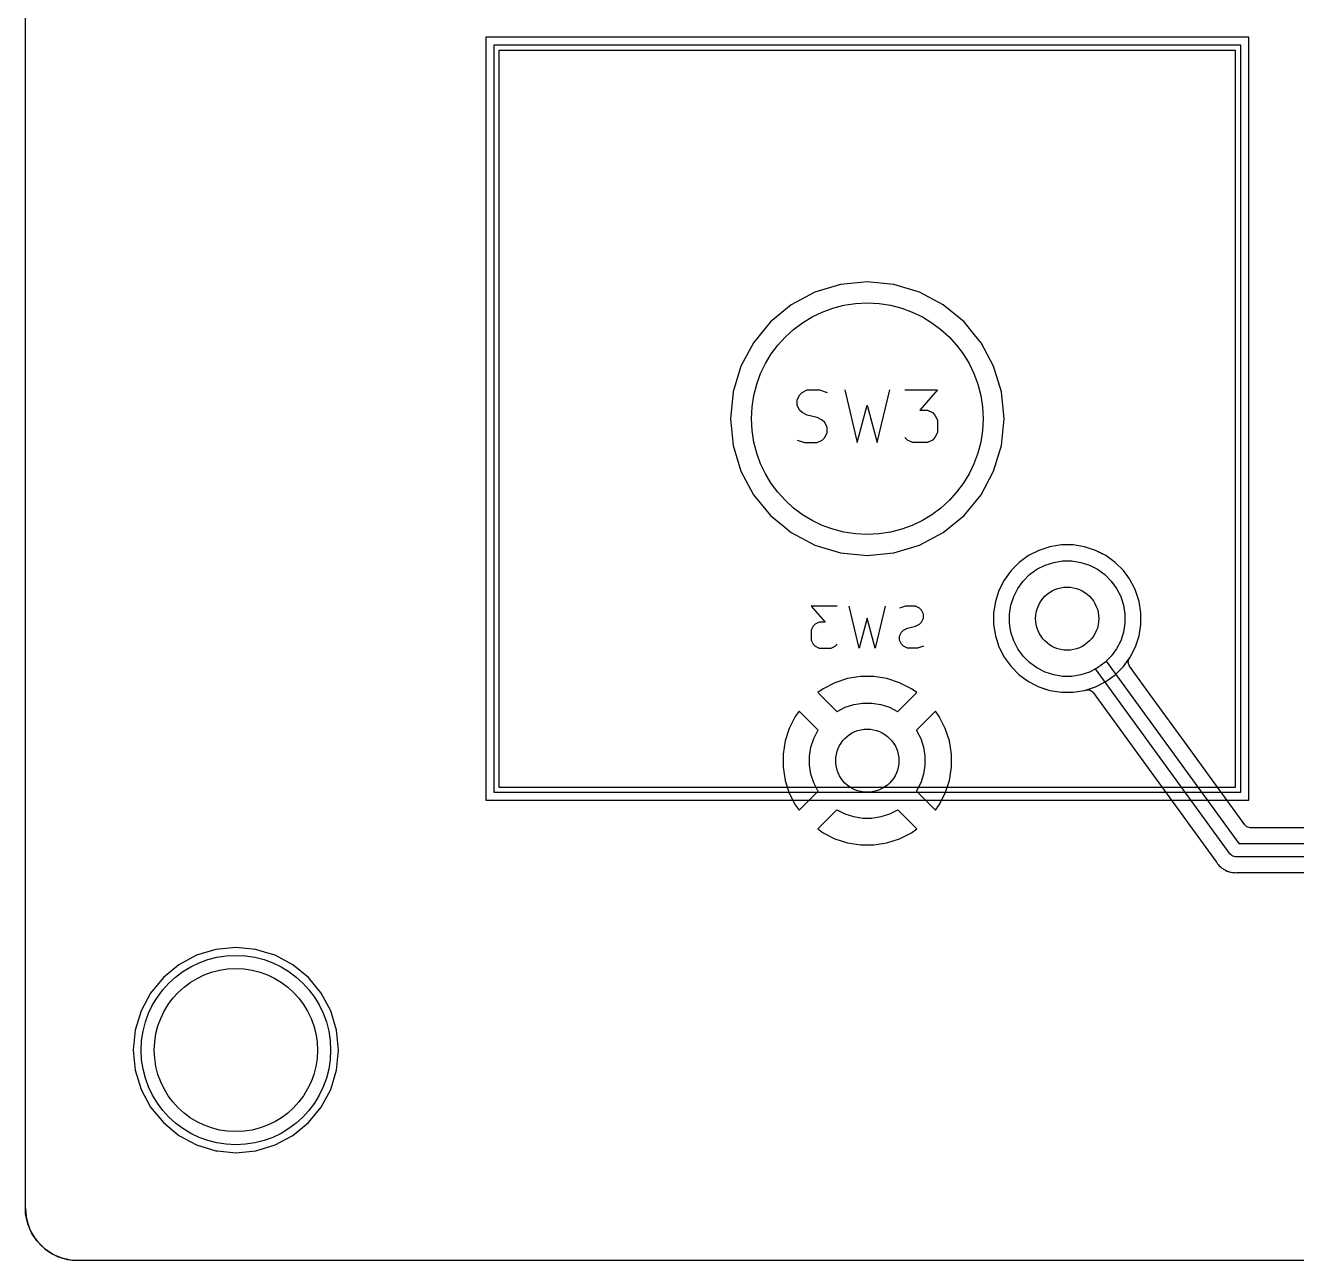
# Model space of a CAD drawing. Extents: x 0 to 96, y -64 to 1.6.
# Drawn here: x 0 to 24.16, y -64 to -40.53 of the extents above; entities that cross this region are included whole.
import ezdxf

# ---------------------------------------------------------------- set-up
doc = ezdxf.new("R2010")
doc.units = 0
for name, color, linetype in [('BLACK', 7, 'CONTINUOUS'), ('GRAY3', 9, 'CONTINUOUS'), ('LORANGE', 41, 'CONTINUOUS'), ('LYELLOW', 51, 'CONTINUOUS'), ('WHITE', 7, 'CONTINUOUS')]:
    doc.layers.add(name, color=color, linetype=linetype)

msp = doc.modelspace()

# ---------------------------------------------------------------- linework, layer by layer
at = {"layer": 'BLACK', "linetype": 'CONTINUOUS'}
for p, q in [((0, -48), (0, -22.374071)), ((0, -48), (0, -38.374071)), ((16, -45.4), (15.492766, -45.449957)), ((16, -45.4), (15.492766, -45.449957)), ((16.507233, -45.449957), (16, -45.4)), ((16.507233, -45.449957), (16, -45.4)), ((15.005018, -45.597914), (14.555522, -45.838175)), ((15.005018, -45.597914), (14.555522, -45.838175)), ((15.492766, -45.449957), (15.005018, -45.597914)), ((15.492766, -45.449957), (15.005018, -45.597914)), ((16.994981, -45.597914), (16.507233, -45.449957)), ((16.994981, -45.597914), (16.507233, -45.449957)), ((17.444477, -45.838175), (16.994981, -45.597914)), ((17.444477, -45.838175), (16.994981, -45.597914)), ((14.555515, -45.83818), (14.161521, -46.161521)), ((14.555515, -45.83818), (14.161521, -46.161521)), ((14.555522, -45.838175), (14.555515, -45.83818)), ((14.555522, -45.838175), (14.555515, -45.83818)), ((17.444484, -45.83818), (17.444477, -45.838175)), ((17.444484, -45.83818), (17.444477, -45.838175)), ((17.838478, -46.161521), (17.444484, -45.83818)), ((17.838478, -46.161521), (17.444484, -45.83818)), ((14.161521, -46.161521), (13.83818, -46.555515)), ((14.161521, -46.161521), (13.83818, -46.555515)), ((18.063487, -46.435697), (17.838478, -46.161521)), ((18.063487, -46.435697), (17.838478, -46.161521)), ((13.838175, -46.555522), (13.597914, -47.005018)), ((13.838175, -46.555522), (13.597914, -47.005018)), ((13.83818, -46.555515), (13.838175, -46.555522)), ((13.83818, -46.555515), (13.838175, -46.555522)), ((18.161821, -46.555517), (18.063487, -46.435697)), ((18.161821, -46.555517), (18.063487, -46.435697)), ((18.161822, -46.55552), (18.161821, -46.555517)), ((18.161822, -46.55552), (18.161821, -46.555517)), ((18.161824, -46.555522), (18.161822, -46.55552)), ((18.161824, -46.555522), (18.161822, -46.55552)), ((18.402085, -47.005018), (18.161824, -46.555522)), ((18.402085, -47.005018), (18.161824, -46.555522)), ((13.597914, -47.005018), (13.449957, -47.492766)), ((13.597914, -47.005018), (13.449957, -47.492766)), ((18.402085, -47.00502), (18.402085, -47.005018)), ((18.402085, -47.00502), (18.402085, -47.005018)), ((18.402087, -47.005023), (18.402085, -47.00502)), ((18.402087, -47.005023), (18.402085, -47.00502)), ((18.550042, -47.492765), (18.402087, -47.005023)), ((18.550042, -47.492765), (18.402087, -47.005023)), ((13.449957, -47.492766), (13.4, -48)), ((13.449957, -47.492766), (13.4, -48)), ((18.6, -48), (18.550042, -47.492765)), ((18.6, -48), (18.550042, -47.492765)), ((0, -51.689778), (0, -48)), ((0, -51.689778), (0, -48)), ((13.4, -48), (13.449957, -48.507233)), ((13.4, -48), (13.449957, -48.507233)), ((18.550042, -48.507235), (18.6, -48)), ((18.550042, -48.507235), (18.6, -48)), ((13.449957, -48.507233), (13.597914, -48.994981)), ((13.449957, -48.507233), (13.597914, -48.994981)), ((18.402087, -48.994977), (18.550042, -48.507235)), ((18.402087, -48.994977), (18.550042, -48.507235)), ((13.597914, -48.994981), (13.838175, -49.444477)), ((13.597914, -48.994981), (13.838175, -49.444477)), ((18.161821, -49.444483), (18.402087, -48.994977)), ((18.161821, -49.444483), (18.402087, -48.994977)), ((13.838175, -49.444477), (13.83818, -49.444484)), ((13.838175, -49.444477), (13.83818, -49.444484)), ((13.83818, -49.444484), (14.161521, -49.838478)), ((13.83818, -49.444484), (14.161521, -49.838478)), ((17.838478, -49.838478), (18.161821, -49.444483)), ((17.838478, -49.838478), (18.161821, -49.444483)), ((14.161521, -49.838478), (14.435697, -50.063487)), ((14.161521, -49.838478), (14.435697, -50.063487)), ((17.444483, -50.161821), (17.838478, -49.838478)), ((17.444483, -50.161821), (17.838478, -49.838478)), ((14.435697, -50.063487), (14.555517, -50.161821)), ((14.435697, -50.063487), (14.555517, -50.161821)), ((14.555517, -50.161821), (14.55552, -50.161822)), ((14.555517, -50.161821), (14.55552, -50.161822)), ((14.55552, -50.161822), (14.555522, -50.161824)), ((14.55552, -50.161822), (14.555522, -50.161824)), ((14.555522, -50.161824), (15.005018, -50.402085)), ((14.555522, -50.161824), (15.005018, -50.402085)), ((16.994977, -50.402087), (17.444483, -50.161821)), ((16.994977, -50.402087), (17.444483, -50.161821)), ((15.005018, -50.402085), (15.00502, -50.402085)), ((15.005018, -50.402085), (15.00502, -50.402085)), ((15.00502, -50.402085), (15.005023, -50.402087)), ((15.00502, -50.402085), (15.005023, -50.402087)), ((15.005023, -50.402087), (15.492765, -50.550042)), ((15.005023, -50.402087), (15.492765, -50.550042)), ((16.507235, -50.550042), (16.994977, -50.402087)), ((16.507235, -50.550042), (16.994977, -50.402087)), ((19.472047, -50.433985), (19.262396, -50.502103)), ((19.472047, -50.433985), (19.262396, -50.502103)), ((19.617827, -50.410896), (19.472047, -50.433985)), ((19.617201, -50.410995), (19.472047, -50.433985)), ((19.689778, -50.3995), (19.617201, -50.410995)), ((19.689778, -50.3995), (19.617827, -50.410896)), ((19.910222, -50.3995), (19.689778, -50.3995)), ((19.910222, -50.3995), (19.689778, -50.3995)), ((20.019086, -50.416742), (19.910222, -50.3995)), ((20.019086, -50.416742), (19.910222, -50.3995)), ((20.127952, -50.433985), (20.019086, -50.416742)), ((20.127952, -50.433985), (20.019086, -50.416742)), ((20.337603, -50.502103), (20.127952, -50.433985)), ((20.337603, -50.502103), (20.127952, -50.433985)), ((15.492765, -50.550042), (16, -50.6)), ((15.492765, -50.550042), (16, -50.6)), ((16, -50.6), (16.507235, -50.550042)), ((16, -50.6), (16.507235, -50.550042)), ((18.887636, -50.731756), (18.731756, -50.887636)), ((18.887636, -50.731756), (18.731756, -50.887636)), ((18.887641, -50.731752), (18.887636, -50.731756)), ((18.887641, -50.731752), (18.887636, -50.731756)), ((19.065974, -50.602187), (18.887641, -50.731752)), ((19.065974, -50.602187), (18.887641, -50.731752)), ((19.262393, -50.502104), (19.065974, -50.602187)), ((19.262393, -50.502104), (19.065974, -50.602187)), ((19.262396, -50.502103), (19.262393, -50.502104)), ((19.262396, -50.502103), (19.262393, -50.502104)), ((19.379048, -50.783733), (19.54321, -50.730393)), ((19.379048, -50.783733), (19.54321, -50.730393)), ((19.54321, -50.730393), (19.713695, -50.703391)), ((19.54321, -50.730393), (19.713695, -50.703391)), ((19.713695, -50.703391), (19.886305, -50.703391)), ((19.713695, -50.703391), (19.886305, -50.703391)), ((19.886305, -50.703391), (20.05679, -50.730393)), ((19.886305, -50.703391), (20.05679, -50.730393)), ((20.05679, -50.730393), (20.220952, -50.783733)), ((20.05679, -50.730393), (20.220952, -50.783733)), ((20.337606, -50.502104), (20.337603, -50.502103)), ((20.337606, -50.502104), (20.337603, -50.502103)), ((20.452781, -50.56079), (20.337606, -50.502104)), ((20.431687, -50.550042), (20.337606, -50.502104)), ((20.534022, -50.602185), (20.431687, -50.550042)), ((20.534022, -50.602185), (20.452781, -50.56079)), ((20.534024, -50.602186), (20.534022, -50.602185)), ((20.534024, -50.602186), (20.534022, -50.602185)), ((20.534025, -50.602187), (20.534024, -50.602186)), ((20.534025, -50.602187), (20.534024, -50.602186)), ((20.712358, -50.731752), (20.534025, -50.602187)), ((20.712358, -50.731752), (20.534025, -50.602187)), ((20.712363, -50.731756), (20.712358, -50.731752)), ((20.712363, -50.731756), (20.712358, -50.731752)), ((20.868243, -50.887636), (20.712363, -50.731756)), ((20.868243, -50.887636), (20.712363, -50.731756)), ((18.731752, -50.887641), (18.602187, -51.065974)), ((18.731752, -50.887641), (18.602187, -51.065974)), ((18.731756, -50.887636), (18.731752, -50.887641)), ((18.731756, -50.887636), (18.731752, -50.887641)), ((18.963553, -51.085607), (19.085607, -50.963553)), ((18.963553, -51.085607), (19.085607, -50.963553)), ((19.085607, -50.963553), (19.225252, -50.862096)), ((19.085607, -50.963553), (19.225252, -50.862096)), ((19.225252, -50.862096), (19.379048, -50.783733)), ((19.225252, -50.862096), (19.379048, -50.783733)), ((20.220952, -50.783733), (20.374748, -50.862096)), ((20.220952, -50.783733), (20.374748, -50.862096)), ((20.374748, -50.862096), (20.514393, -50.963553)), ((20.374748, -50.862096), (20.514393, -50.963553)), ((20.514393, -50.963553), (20.636447, -51.085607)), ((20.514393, -50.963553), (20.636447, -51.085607)), ((20.868247, -50.887641), (20.868243, -50.887636)), ((20.868247, -50.887641), (20.868243, -50.887636)), ((20.98126, -51.043192), (20.868247, -50.887641)), ((20.98126, -51.043192), (20.868247, -50.887641)), ((18.602187, -51.065974), (18.502104, -51.262393)), ((18.602187, -51.065974), (18.502104, -51.262393)), ((18.862096, -51.225252), (18.963553, -51.085607)), ((18.862096, -51.225252), (18.963553, -51.085607)), ((20.636447, -51.085607), (20.737904, -51.225252)), ((20.636447, -51.085607), (20.737904, -51.225252)), ((20.997815, -51.065978), (20.98126, -51.043192)), ((20.997815, -51.065978), (20.98126, -51.043192)), ((21.063237, -51.194375), (20.997815, -51.065978)), ((21.063237, -51.194375), (20.997815, -51.065978)), ((21.097895, -51.262393), (21.063237, -51.194375)), ((21.097895, -51.262393), (21.063237, -51.194375)), ((18.502103, -51.262396), (18.433985, -51.472047)), ((18.502103, -51.262396), (18.433985, -51.472047)), ((18.502104, -51.262393), (18.502103, -51.262396)), ((18.502104, -51.262393), (18.502103, -51.262396)), ((18.730393, -51.54321), (18.783733, -51.379048)), ((18.730393, -51.54321), (18.783733, -51.379048)), ((18.783733, -51.379048), (18.862096, -51.225252)), ((18.783733, -51.379048), (18.862096, -51.225252)), ((20.737904, -51.225252), (20.816267, -51.379048)), ((20.737904, -51.225252), (20.816267, -51.379048)), ((20.816267, -51.379048), (20.869607, -51.54321)), ((20.816267, -51.379048), (20.869607, -51.54321)), ((21.097896, -51.262396), (21.097895, -51.262393)), ((21.097895, -51.262394), (21.097895, -51.262393)), ((21.166015, -51.472049), (21.097895, -51.262394)), ((21.104906, -51.283972), (21.097896, -51.262396)), ((21.166015, -51.472049), (21.104906, -51.283972)), ((0, -54.374071), (0, -51.689778)), ((0, -54.374071), (0, -51.689778)), ((18.433985, -51.472047), (18.3995, -51.689778)), ((18.433985, -51.472047), (18.3995, -51.689778)), ((18.3995, -51.689778), (18.3995, -51.910221)), ((18.3995, -51.689778), (18.3995, -51.910221)), ((18.703391, -51.713695), (18.730393, -51.54321)), ((18.703391, -51.713695), (18.730393, -51.54321)), ((20.869607, -51.54321), (20.896609, -51.713695)), ((20.869607, -51.54321), (20.896609, -51.713695)), ((21.2005, -51.689778), (21.166015, -51.472049)), ((21.2005, -51.689778), (21.166015, -51.472049)), ((21.2005, -51.910222), (21.2005, -51.689778)), ((21.2005, -51.910222), (21.2005, -51.689778)), ((18.3995, -51.910221), (18.433985, -52.127952)), ((18.3995, -51.910221), (18.433985, -52.127952)), ((18.703391, -51.886305), (18.703391, -51.713695)), ((18.703391, -51.886305), (18.703391, -51.713695)), ((18.730393, -52.05679), (18.703391, -51.886305)), ((18.730393, -52.05679), (18.703391, -51.886305)), ((20.896609, -51.886305), (20.869607, -52.05679)), ((20.896609, -51.886305), (20.869607, -52.05679)), ((20.896609, -51.713695), (20.896609, -51.886305)), ((20.896609, -51.713695), (20.896609, -51.886305)), ((21.166015, -52.127951), (21.2005, -51.910222)), ((21.166015, -52.127951), (21.2005, -51.910222)), ((18.433985, -52.127952), (18.502103, -52.337603)), ((18.433985, -52.127952), (18.502103, -52.337603)), ((18.783733, -52.220952), (18.730393, -52.05679)), ((18.783733, -52.220952), (18.730393, -52.05679)), ((20.869607, -52.05679), (20.816267, -52.220952)), ((20.869607, -52.05679), (20.816267, -52.220952)), ((21.097895, -52.337606), (21.166015, -52.127951)), ((21.097895, -52.337606), (21.166015, -52.127951)), ((18.502103, -52.337603), (18.502104, -52.337606)), ((18.502103, -52.337603), (18.502104, -52.337606)), ((18.502104, -52.337606), (18.602187, -52.534025)), ((18.502104, -52.337606), (18.602187, -52.534025)), ((18.862096, -52.374748), (18.783733, -52.220952)), ((18.862096, -52.374748), (18.783733, -52.220952)), ((18.963553, -52.514393), (18.862096, -52.374748)), ((18.963553, -52.514393), (18.862096, -52.374748)), ((20.737904, -52.374748), (20.636447, -52.514393)), ((20.737904, -52.374748), (20.636447, -52.514393)), ((20.816267, -52.220952), (20.737904, -52.374748)), ((20.816267, -52.220952), (20.737904, -52.374748)), ((20.997815, -52.534022), (21.097895, -52.337606)), ((20.997815, -52.534022), (21.097895, -52.337606)), ((18.602187, -52.534025), (18.731752, -52.712358)), ((18.602187, -52.534025), (18.731752, -52.712358)), ((19.085607, -52.636447), (18.963553, -52.514393)), ((19.085607, -52.636447), (18.963553, -52.514393)), ((19.225252, -52.737904), (19.085607, -52.636447)), ((19.225252, -52.737904), (19.085607, -52.636447)), ((20.514393, -52.636447), (20.374748, -52.737904)), ((20.636447, -52.514393), (20.514393, -52.636447)), ((20.636447, -52.514393), (20.542468, -52.608371)), ((20.542468, -52.608371), (23.063653, -56.075)), ((20.868242, -52.712365), (20.997815, -52.534022)), ((20.958429, -52.635944), (20.974221, -52.567883)), ((20.98194, -52.701739), (20.958429, -52.635944)), ((20.974221, -52.567883), (20.981905, -52.55592)), ((20.981905, -52.55592), (20.997815, -52.534022)), ((15.874072, -52.9), (15.62533, -52.939397)), ((15.874072, -52.9), (15.62533, -52.939397)), ((16.125928, -52.9), (15.874072, -52.9)), ((16.125928, -52.9), (15.874072, -52.9)), ((16.374669, -52.939397), (16.125928, -52.9)), ((16.374669, -52.939397), (16.125928, -52.9)), ((18.731752, -52.712358), (18.731756, -52.712363)), ((18.731752, -52.712358), (18.731756, -52.712363)), ((18.731756, -52.712363), (18.887636, -52.868243)), ((18.731756, -52.712363), (18.887636, -52.868243)), ((18.887636, -52.868243), (18.887641, -52.868247)), ((18.887636, -52.868243), (18.887641, -52.868247)), ((18.887641, -52.868247), (18.931346, -52.9)), ((18.887641, -52.868247), (18.931346, -52.9)), ((18.931346, -52.9), (19.065978, -52.997815)), ((18.931346, -52.9), (19.065978, -52.997815)), ((19.379048, -52.816267), (19.225252, -52.737904)), ((19.379048, -52.816267), (19.225252, -52.737904)), ((19.54321, -52.869607), (19.379048, -52.816267)), ((19.54321, -52.869607), (19.379048, -52.816267)), ((19.713695, -52.896609), (19.54321, -52.869607)), ((19.713695, -52.896609), (19.54321, -52.869607)), ((19.886305, -52.896609), (19.713695, -52.896609)), ((19.886305, -52.896609), (19.713695, -52.896609)), ((20.05679, -52.869607), (19.886305, -52.896609)), ((20.05679, -52.869607), (19.886305, -52.896609)), ((20.220952, -52.816267), (20.05679, -52.869607)), ((20.220952, -52.816267), (20.05679, -52.869607)), ((20.374748, -52.737904), (20.220952, -52.816267)), ((20.340311, -52.75545), (20.220952, -52.816267)), ((22.898908, -56.273521), (20.340311, -52.75545)), ((20.534022, -52.997815), (20.712365, -52.868242)), ((20.712365, -52.868242), (20.868242, -52.712365)), ((21.435905, -53.325941), (20.98194, -52.701739)), ((15.161413, -53.131559), (15.059301, -53.205747)), ((15.161413, -53.131559), (15.059301, -53.205747)), ((15.385815, -53.017219), (15.161413, -53.131559)), ((15.385815, -53.017219), (15.161413, -53.131559)), ((15.62533, -52.939397), (15.385815, -53.017219)), ((15.62533, -52.939397), (15.385815, -53.017219)), ((16.614184, -53.017219), (16.374669, -52.939397)), ((16.614184, -53.017219), (16.374669, -52.939397)), ((16.838583, -53.131557), (16.614184, -53.017219)), ((16.838583, -53.131557), (16.614184, -53.017219)), ((16.940698, -53.205748), (16.838583, -53.131557)), ((16.940698, -53.205748), (16.838583, -53.131557)), ((19.065978, -52.997815), (19.194375, -53.063237)), ((19.065978, -52.997815), (19.194375, -53.063237)), ((19.194375, -53.063237), (19.262393, -53.097895)), ((19.194375, -53.063237), (19.262393, -53.097895)), ((19.262393, -53.097895), (19.262396, -53.097896)), ((19.262393, -53.097895), (19.262396, -53.097896)), ((19.262396, -53.097896), (19.353402, -53.127465)), ((19.262396, -53.097896), (19.365997, -53.131557)), ((19.353402, -53.127465), (19.472049, -53.166015)), ((19.365997, -53.131557), (19.472049, -53.166015)), ((20.127951, -53.166015), (20.188783, -53.146249)), ((20.188783, -53.146249), (20.223171, -53.135077)), ((20.223171, -53.135077), (20.337603, -53.097896)), ((20.337603, -53.097896), (20.337606, -53.097895)), ((20.337606, -53.097895), (20.534022, -52.997815)), ((15.059301, -53.205747), (15.0593, -53.205748)), ((15.059301, -53.205747), (15.0593, -53.205748)), ((15.0593, -53.205748), (15.419689, -53.566137)), ((15.0593, -53.205748), (15.419689, -53.566137)), ((16.580309, -53.566136), (16.940698, -53.205748)), ((16.580309, -53.566136), (16.940698, -53.205748)), ((19.472049, -53.166015), (19.689778, -53.2005)), ((19.472049, -53.166015), (19.689778, -53.2005)), ((19.689778, -53.2005), (19.689779, -53.2005)), ((19.689778, -53.2005), (19.689779, -53.2005)), ((19.689779, -53.2005), (19.910221, -53.2005)), ((19.689779, -53.2005), (19.910221, -53.2005)), ((19.910221, -53.2005), (19.910222, -53.2005)), ((19.910221, -53.2005), (19.910222, -53.2005)), ((19.910222, -53.2005), (20.127951, -53.166015)), ((19.910222, -53.2005), (20.127951, -53.166015)), ((20.127951, -53.166015), (20.155056, -53.157207)), ((20.155056, -53.157207), (20.224893, -53.155211)), ((20.224893, -53.155211), (20.284726, -53.19129)), ((20.284726, -53.19129), (20.293656, -53.202205)), ((20.293656, -53.202205), (22.638863, -56.426866)), ((22.032635, -54.146446), (21.435905, -53.325941)), ((14.705747, -53.559301), (14.631559, -53.661413)), ((14.705747, -53.559301), (14.631559, -53.661413)), ((14.705748, -53.5593), (14.705747, -53.559301)), ((14.705748, -53.5593), (14.705747, -53.559301)), ((15.066137, -53.919689), (14.705748, -53.5593)), ((15.066137, -53.919689), (14.705748, -53.5593)), ((15.419689, -53.566137), (15.425252, -53.562096)), ((15.419689, -53.566137), (15.425252, -53.562096)), ((15.425252, -53.562096), (15.579048, -53.483733)), ((15.425252, -53.562096), (15.579048, -53.483733)), ((15.579048, -53.483733), (15.74321, -53.430393)), ((15.579048, -53.483733), (15.74321, -53.430393)), ((15.74321, -53.430393), (15.913695, -53.403391)), ((15.74321, -53.430393), (15.913695, -53.403391)), ((15.913695, -53.403391), (16.086305, -53.403391)), ((15.913695, -53.403391), (16.086305, -53.403391)), ((16.086305, -53.403391), (16.25679, -53.430393)), ((16.086305, -53.403391), (16.25679, -53.430393)), ((16.25679, -53.430393), (16.420952, -53.483733)), ((16.25679, -53.430393), (16.420952, -53.483733)), ((16.420952, -53.483733), (16.574748, -53.562096)), ((16.420952, -53.483733), (16.574748, -53.562096)), ((16.574748, -53.562096), (16.580309, -53.566136)), ((16.574748, -53.562096), (16.580309, -53.566136)), ((17.29425, -53.5593), (16.933861, -53.919688)), ((17.29425, -53.5593), (16.933861, -53.919688)), ((17.29425, -53.559301), (17.29425, -53.5593)), ((17.29425, -53.559301), (17.29425, -53.5593)), ((17.368442, -53.661416), (17.29425, -53.559301)), ((17.368442, -53.661416), (17.29425, -53.559301)), ((14.631559, -53.661413), (14.517219, -53.885815)), ((14.631559, -53.661413), (14.517219, -53.885815)), ((17.48278, -53.885815), (17.368442, -53.661416)), ((17.48278, -53.885815), (17.368442, -53.661416)), ((14.517219, -53.885815), (14.439397, -54.12533)), ((14.517219, -53.885815), (14.439397, -54.12533)), ((14.930393, -54.24321), (14.983733, -54.079048)), ((14.930393, -54.24321), (14.983733, -54.079048)), ((14.983733, -54.079048), (15.062096, -53.925252)), ((14.983733, -54.079048), (15.062096, -53.925252)), ((15.062096, -53.925252), (15.066137, -53.919689)), ((15.062096, -53.925252), (15.066137, -53.919689)), ((16.933861, -53.919688), (16.937904, -53.925252)), ((16.933861, -53.919688), (16.937904, -53.925252)), ((16.937904, -53.925252), (17.016267, -54.079048)), ((16.937904, -53.925252), (17.016267, -54.079048)), ((17.016267, -54.079048), (17.069607, -54.24321)), ((17.016267, -54.079048), (17.069607, -54.24321)), ((17.560602, -54.12533), (17.48278, -53.885815)), ((17.560602, -54.12533), (17.48278, -53.885815)), ((14.439397, -54.12533), (14.4, -54.374071)), ((14.439397, -54.12533), (14.4, -54.374071)), ((14.903391, -54.413695), (14.930393, -54.24321)), ((14.903391, -54.413695), (14.930393, -54.24321)), ((17.069607, -54.24321), (17.096609, -54.413695)), ((17.069607, -54.24321), (17.096609, -54.413695)), ((17.6, -54.374071), (17.560602, -54.12533)), ((17.6, -54.374071), (17.560602, -54.12533)), ((23.175247, -55.717539), (22.032635, -54.146446)), ((0, -60), (0, -54.374071)), ((0, -60), (0, -54.374071)), ((14.4, -54.374071), (14.4, -54.625928)), ((14.4, -54.374071), (14.4, -54.625928)), ((14.903391, -54.586305), (14.903391, -54.413695)), ((14.903391, -54.586305), (14.903391, -54.413695)), ((14.930393, -54.75679), (14.903391, -54.586305)), ((14.930393, -54.75679), (14.903391, -54.586305)), ((17.096609, -54.586305), (17.069607, -54.75679)), ((17.096609, -54.586305), (17.069607, -54.75679)), ((17.096609, -54.413695), (17.096609, -54.586305)), ((17.096609, -54.413695), (17.096609, -54.586305)), ((17.6, -54.625928), (17.6, -54.374071)), ((17.6, -54.625928), (17.6, -54.374071)), ((14.4, -54.625928), (14.439397, -54.874669)), ((14.4, -54.625928), (14.439397, -54.874669)), ((14.983733, -54.920952), (14.930393, -54.75679)), ((14.983733, -54.920952), (14.930393, -54.75679)), ((17.069607, -54.75679), (17.016267, -54.920952)), ((17.069607, -54.75679), (17.016267, -54.920952)), ((17.560602, -54.874669), (17.6, -54.625928)), ((17.560602, -54.874669), (17.6, -54.625928)), ((14.439397, -54.874669), (14.517219, -55.114184)), ((14.439397, -54.874669), (14.517219, -55.114184)), ((14.705748, -55.440698), (15.066136, -55.080309)), ((14.705748, -55.440698), (15.066136, -55.080309)), ((15.062096, -55.074748), (14.983733, -54.920952)), ((15.062096, -55.074748), (14.983733, -54.920952)), ((15.066136, -55.080309), (15.062096, -55.074748)), ((15.066136, -55.080309), (15.062096, -55.074748)), ((16.937904, -55.074748), (16.933862, -55.08031)), ((16.937904, -55.074748), (16.933862, -55.08031)), ((16.933862, -55.08031), (17.29425, -55.440698)), ((16.933862, -55.08031), (17.29425, -55.440698)), ((17.016267, -54.920952), (16.937904, -55.074748)), ((17.016267, -54.920952), (16.937904, -55.074748)), ((17.48278, -55.114184), (17.560602, -54.874669)), ((17.48278, -55.114184), (17.560602, -54.874669)), ((14.517219, -55.114184), (14.631557, -55.338583)), ((14.517219, -55.114184), (14.631557, -55.338583)), ((17.368446, -55.338575), (17.48278, -55.114184)), ((17.368446, -55.338575), (17.48278, -55.114184)), ((14.631557, -55.338583), (14.705748, -55.440697)), ((14.631557, -55.338583), (14.705748, -55.440697)), ((14.705748, -55.440697), (14.705748, -55.440698)), ((14.705748, -55.440697), (14.705748, -55.440698)), ((15.419688, -55.433862), (15.0593, -55.79425)), ((15.419688, -55.433862), (15.0593, -55.79425)), ((15.425252, -55.437904), (15.419688, -55.433862)), ((15.425252, -55.437904), (15.419688, -55.433862)), ((15.579048, -55.516267), (15.425252, -55.437904)), ((15.579048, -55.516267), (15.425252, -55.437904)), ((15.74321, -55.569607), (15.579048, -55.516267)), ((15.74321, -55.569607), (15.579048, -55.516267)), ((16.420952, -55.516267), (16.25679, -55.569607)), ((16.420952, -55.516267), (16.25679, -55.569607)), ((16.574748, -55.437904), (16.420952, -55.516267)), ((16.574748, -55.437904), (16.420952, -55.516267)), ((16.58031, -55.433862), (16.574748, -55.437904)), ((16.58031, -55.433862), (16.574748, -55.437904)), ((16.940698, -55.79425), (16.58031, -55.433862)), ((16.940698, -55.79425), (16.58031, -55.433862)), ((17.29425, -55.440697), (17.368442, -55.338581)), ((17.29425, -55.440697), (17.368442, -55.338581)), ((17.29425, -55.440698), (17.29425, -55.440697)), ((17.29425, -55.440698), (17.29425, -55.440697)), ((17.368442, -55.338581), (17.368446, -55.338575)), ((17.368442, -55.338581), (17.368446, -55.338575)), ((15.0593, -55.79425), (15.161416, -55.868442)), ((15.0593, -55.79425), (15.161416, -55.868442)), ((15.913695, -55.596609), (15.74321, -55.569607)), ((15.913695, -55.596609), (15.74321, -55.569607)), ((16.086305, -55.596609), (15.913695, -55.596609)), ((16.086305, -55.596609), (15.913695, -55.596609)), ((16.25679, -55.569607), (16.086305, -55.596609)), ((16.25679, -55.569607), (16.086305, -55.596609)), ((16.838581, -55.868442), (16.940697, -55.79425)), ((16.838581, -55.868442), (16.940697, -55.79425)), ((16.940697, -55.79425), (16.940698, -55.79425)), ((16.940697, -55.79425), (16.940698, -55.79425)), ((23.179534, -55.723433), (23.175247, -55.717539)), ((23.212778, -55.754815), (23.179534, -55.723433)), ((23.279817, -55.7745), (23.212778, -55.754815)), ((31.027691, -55.7745), (23.279817, -55.7745)), ((15.161416, -55.868442), (15.385815, -55.98278)), ((15.161416, -55.868442), (15.385815, -55.98278)), ((15.385815, -55.98278), (15.62533, -56.060602)), ((15.385815, -55.98278), (15.62533, -56.060602)), ((16.374669, -56.060602), (16.614184, -55.98278)), ((16.374669, -56.060602), (16.614184, -55.98278)), ((16.614184, -55.98278), (16.838575, -55.868446)), ((16.614184, -55.98278), (16.838575, -55.868446)), ((16.838575, -55.868446), (16.838581, -55.868442)), ((16.838575, -55.868446), (16.838581, -55.868442)), ((15.62533, -56.060602), (15.874072, -56.1)), ((15.62533, -56.060602), (15.874072, -56.1)), ((15.874072, -56.1), (16.125928, -56.1)), ((15.874072, -56.1), (16.125928, -56.1)), ((16.125928, -56.1), (16.374669, -56.060602)), ((16.125928, -56.1), (16.374669, -56.060602)), ((22.915194, -56.29183), (22.898908, -56.273521)), ((23.063653, -56.075), (54.175, -56.075)), ((22.638863, -56.426866), (22.638864, -56.426866)), ((22.638864, -56.426866), (22.642706, -56.432149)), ((22.642706, -56.432149), (22.659515, -56.461263)), ((22.659515, -56.461263), (22.675519, -56.477267)), ((22.675519, -56.477267), (22.688831, -56.495571)), ((22.688831, -56.495571), (22.714966, -56.516714)), ((22.714966, -56.516714), (22.738737, -56.540485)), ((22.923589, -56.296969), (22.915194, -56.29183)), ((22.930554, -56.303934), (22.923589, -56.296969)), ((22.944199, -56.309586), (22.930554, -56.303934)), ((22.956791, -56.317294), (22.944199, -56.309586)), ((22.966516, -56.318829), (22.956791, -56.317294)), ((22.975614, -56.322598), (22.966516, -56.318829)), ((23, -56.325), (22.975614, -56.322598)), ((54.3, -56.325), (23, -56.325)), ((22.738737, -56.540485), (22.758337, -56.551801)), ((22.758337, -56.551801), (22.775933, -56.566036)), ((22.775933, -56.566036), (22.78532, -56.570209)), ((22.78532, -56.570209), (22.800685, -56.577042)), ((22.800685, -56.577042), (22.800686, -56.577042)), ((22.800686, -56.577042), (22.806648, -56.579693)), ((22.806648, -56.579693), (22.835763, -56.596503)), ((22.835763, -56.596503), (22.857626, -56.602361)), ((22.857626, -56.602361), (22.878305, -56.611556)), ((22.878305, -56.611556), (22.905066, -56.615781)), ((22.905066, -56.615781), (22.917806, -56.618485)), ((22.917806, -56.618485), (22.943982, -56.6255)), ((22.943982, -56.6255), (22.956884, -56.6255)), ((22.956884, -56.6255), (22.976222, -56.627017)), ((22.976222, -56.627017), (22.988971, -56.62903)), ((22.988971, -56.62903), (23.01524, -56.626256)), ((23.01524, -56.626256), (23.015916, -56.626185)), ((23.015916, -56.626185), (23.028935, -56.6255)), ((23.028935, -56.6255), (54.356016, -56.6255)), ((3.253762, -58.198436), (2.916643, -58.37863)), ((3.253762, -58.198436), (2.916643, -58.37863)), ((3.619575, -58.087468), (3.253762, -58.198436)), ((3.619575, -58.087468), (3.253762, -58.198436)), ((4, -58.05), (3.619575, -58.087468)), ((4, -58.05), (3.619575, -58.087468)), ((4.380426, -58.087468), (4, -58.05)), ((4.380426, -58.087468), (4, -58.05)), ((4.380426, -58.087469), (4.380424, -58.087468)), ((4.380424, -58.087468), (4.380426, -58.087468)), ((4.380426, -58.087469), (4.380424, -58.087468)), ((4.380424, -58.087468), (4.380426, -58.087468)), ((4.563329, -58.142952), (4.380426, -58.087469)), ((4.563329, -58.142952), (4.380426, -58.087469)), ((4.746237, -58.198436), (4.563329, -58.142952)), ((4.746237, -58.198436), (4.563329, -58.142952)), ((5.083356, -58.37863), (4.746237, -58.198436)), ((5.083356, -58.37863), (4.746237, -58.198436)), ((2.916636, -58.378634), (2.621141, -58.621141)), ((2.916636, -58.378634), (2.621141, -58.621141)), ((2.916643, -58.37863), (2.916636, -58.378634)), ((2.916643, -58.37863), (2.916636, -58.378634)), ((5.083363, -58.378634), (5.083356, -58.37863)), ((5.083363, -58.378634), (5.083356, -58.37863)), ((5.378858, -58.621141), (5.083363, -58.378634)), ((5.378858, -58.621141), (5.083363, -58.378634)), ((2.621141, -58.621141), (2.378634, -58.916636)), ((2.621141, -58.621141), (2.378634, -58.916636)), ((5.621365, -58.916636), (5.378858, -58.621141)), ((5.621365, -58.916636), (5.378858, -58.621141)), ((2.37863, -58.916643), (2.198436, -59.253762)), ((2.37863, -58.916643), (2.198436, -59.253762)), ((2.378634, -58.916636), (2.37863, -58.916643)), ((2.378634, -58.916636), (2.37863, -58.916643)), ((5.621369, -58.916643), (5.621365, -58.916636)), ((5.621369, -58.916643), (5.621365, -58.916636)), ((5.801563, -59.253762), (5.621369, -58.916643)), ((5.801563, -59.253762), (5.621369, -58.916643)), ((2.198436, -59.253762), (2.087468, -59.619575)), ((2.198436, -59.253762), (2.087468, -59.619575)), ((5.801563, -59.253764), (5.801563, -59.253762)), ((5.801563, -59.253764), (5.801563, -59.253762)), ((5.801565, -59.253767), (5.801563, -59.253764)), ((5.801565, -59.253767), (5.801563, -59.253764)), ((5.912531, -59.619574), (5.801565, -59.253767)), ((5.912531, -59.619574), (5.801565, -59.253767)), ((2.087468, -59.619575), (2.05, -60)), ((2.087468, -59.619575), (2.05, -60)), ((5.95, -60), (5.912531, -59.619574)), ((5.95, -60), (5.912531, -59.619574)), ((0, -62.998473), (0, -60)), ((0, -62.998473), (0, -60)), ((2.05, -60), (2.087468, -60.380424)), ((2.05, -60), (2.087468, -60.380424)), ((5.912531, -60.380426), (5.95, -60)), ((5.912531, -60.380426), (5.95, -60)), ((2.087468, -60.380424), (2.198436, -60.746237)), ((2.087468, -60.380424), (2.198436, -60.746237)), ((5.801565, -60.746233), (5.912531, -60.380426)), ((5.801565, -60.746233), (5.912531, -60.380426)), ((2.198436, -60.746237), (2.37863, -61.083356)), ((2.198436, -60.746237), (2.37863, -61.083356)), ((5.621366, -61.083362), (5.801565, -60.746233)), ((5.621366, -61.083362), (5.801565, -60.746233)), ((2.37863, -61.083356), (2.378634, -61.083363)), ((2.37863, -61.083356), (2.378634, -61.083363)), ((2.378634, -61.083363), (2.621141, -61.378858)), ((2.378634, -61.083363), (2.621141, -61.378858)), ((5.378858, -61.378858), (5.621366, -61.083362)), ((5.378858, -61.378858), (5.621366, -61.083362)), ((2.621141, -61.378858), (2.916636, -61.621365)), ((2.621141, -61.378858), (2.916636, -61.621365)), ((5.083362, -61.621366), (5.378858, -61.378858)), ((5.083362, -61.621366), (5.378858, -61.378858)), ((2.916636, -61.621365), (2.916643, -61.621369)), ((2.916636, -61.621365), (2.916643, -61.621369)), ((2.916643, -61.621369), (3.253762, -61.801563)), ((2.916643, -61.621369), (3.253762, -61.801563)), ((3.253762, -61.801563), (3.253764, -61.801563)), ((3.253762, -61.801563), (3.253764, -61.801563)), ((3.253764, -61.801563), (3.253767, -61.801565)), ((3.253764, -61.801563), (3.253767, -61.801565)), ((3.253767, -61.801565), (3.619574, -61.912531)), ((3.253767, -61.801565), (3.619574, -61.912531)), ((4.380426, -61.912531), (4.746233, -61.801565)), ((4.380426, -61.912531), (4.746233, -61.801565)), ((4.746233, -61.801565), (5.083362, -61.621366)), ((4.746233, -61.801565), (5.083362, -61.621366)), ((3.619574, -61.912531), (3.619573, -61.912531)), ((3.619573, -61.912531), (3.653682, -61.91589)), ((3.619574, -61.912531), (3.619573, -61.912531)), ((3.619573, -61.912531), (3.653682, -61.91589)), ((3.653682, -61.91589), (4, -61.95)), ((3.653682, -61.91589), (4, -61.95)), ((4, -61.95), (4.380426, -61.912531)), ((4, -61.95), (4.380426, -61.912531)), ((0.000037, -63.001509), (0, -62.998473)), ((0.000037, -63.001509), (0, -62.998473)), ((0.002145, -63.087583), (0.000037, -63.001509)), ((0.002145, -63.087583), (0.000037, -63.001509)), ((0.00449, -63.108728), (0.002145, -63.087583)), ((0.00449, -63.108728), (0.002145, -63.087583)), ((0.038362, -63.279013), (0.00449, -63.108728)), ((0.038362, -63.279013), (0.00449, -63.108728)), ((0.045413, -63.302261), (0.038362, -63.279013)), ((0.045413, -63.302261), (0.038362, -63.279013)), ((0.111271, -63.461254), (0.045413, -63.302261)), ((0.111271, -63.461254), (0.045413, -63.302261)), ((0.12273, -63.482692), (0.111271, -63.461254)), ((0.12273, -63.482692), (0.111271, -63.461254)), ((0.218335, -63.625775), (0.12273, -63.482692)), ((0.218335, -63.625775), (0.12273, -63.482692)), ((0.233756, -63.644565), (0.218335, -63.625775)), ((0.233756, -63.644565), (0.218335, -63.625775)), ((0.355434, -63.766243), (0.233756, -63.644565)), ((0.355434, -63.766243), (0.233756, -63.644565)), ((0.374224, -63.781664), (0.355434, -63.766243)), ((0.374224, -63.781664), (0.355434, -63.766243)), ((0.517307, -63.877269), (0.374224, -63.781664)), ((0.517307, -63.877269), (0.374224, -63.781664)), ((0.538745, -63.888728), (0.517307, -63.877269)), ((0.538745, -63.888728), (0.517307, -63.877269)), ((0.697731, -63.954583), (0.538745, -63.888728)), ((0.697731, -63.954583), (0.538745, -63.888728)), ((0.720993, -63.961639), (0.697731, -63.954583)), ((0.720993, -63.961639), (0.697731, -63.954583)), ((0.891266, -63.995508), (0.720993, -63.961639)), ((0.891266, -63.995508), (0.720993, -63.961639)), ((0.91242, -63.997854), (0.891266, -63.995508)), ((0.91242, -63.997854), (0.891266, -63.995508)), ((0.99849, -63.999963), (0.91242, -63.997854)), ((0.99849, -63.999963), (0.91242, -63.997854)), ((1.001527, -64), (0.99849, -63.999963)), ((1.001527, -64), (0.99849, -63.999963)), ((94.998473, -64), (1.001527, -64)), ((94.998473, -64), (1.001527, -64))]:
    msp.add_line(p, q, dxfattribs=at)
at = {"layer": 'BLACK'}
for centre, radius in [((16, -48), 2.2), ((16, -48), 2.2), ((19.8, -51.8), 0.6), ((19.8, -51.8), 0.6), ((16, -54.5), 0.6), ((16, -54.5), 0.6), ((4, -60), 1.55), ((4, -60), 1.55)]:
    msp.add_circle(centre, radius, dxfattribs=at)
at = {"layer": 'GRAY3', "linetype": 'CONTINUOUS'}
for p, q in [((9, -41), (9, -55)), ((23, -41), (9, -41)), ((23, -55), (23, -41)), ((14.666667, -47.645295), (14.714286, -47.550057)), ((14.714286, -47.550057), (14.761905, -47.502438)), ((14.761905, -47.502438), (14.857143, -47.454819)), ((14.857143, -47.454819), (15.095238, -47.454819)), ((15.095238, -47.454819), (15.238095, -47.502438)), ((15.571429, -47.454819), (15.809524, -48.454819)), ((16.190476, -48.454819), (16.428572, -47.454819)), ((16.714286, -47.454819), (17.333333, -47.454819)), ((17.333333, -47.454819), (17, -47.835771)), ((14.666667, -47.740533), (14.666667, -47.645295)), ((14.714286, -47.835771), (14.666667, -47.740533)), ((15.809524, -48.454819), (16, -47.740533)), ((16, -47.740533), (16.190476, -48.454819)), ((14.761905, -47.88339), (14.714286, -47.835771)), ((14.857143, -47.931009), (14.761905, -47.88339)), ((15.047619, -47.978628), (14.857143, -47.931009)), ((15.142857, -48.026247), (15.047619, -47.978628)), ((15.190476, -48.073866), (15.142857, -48.026247)), ((15.238095, -48.169104), (15.190476, -48.073866)), ((17, -47.835771), (17.142857, -47.835771)), ((17.142857, -47.835771), (17.238095, -47.88339)), ((17.238095, -47.88339), (17.285714, -47.931009)), ((17.285714, -47.931009), (17.333333, -48.026247)), ((17.333333, -48.026247), (17.333333, -48.264342)), ((15.190476, -48.35958), (15.238095, -48.264342)), ((15.238095, -48.264342), (15.238095, -48.169104)), ((17.333333, -48.264342), (17.285714, -48.35958)), ((14.666667, -48.4072), (14.809524, -48.454819)), ((14.809524, -48.454819), (15.047619, -48.454819)), ((15.047619, -48.454819), (15.142857, -48.4072)), ((15.142857, -48.4072), (15.190476, -48.35958)), ((16.761905, -48.4072), (16.714286, -48.35958)), ((16.857143, -48.454819), (16.761905, -48.4072)), ((17.142857, -48.454819), (16.857143, -48.454819)), ((17.238095, -48.4072), (17.142857, -48.454819)), ((17.285714, -48.35958), (17.238095, -48.4072)), ((9, -55), (23, -55))]:
    msp.add_line(p, q, dxfattribs=at)
at = {"layer": 'LORANGE', "linetype": 'CONTINUOUS'}
for p, q in [((15.428571, -51.562295), (14.933333, -51.562295)), ((14.933333, -51.562295), (15.199999, -51.867057)), ((15.847619, -52.362295), (15.657143, -51.562295)), ((16.342857, -51.562295), (16.152381, -52.362295)), ((16.723809, -51.562295), (16.609524, -51.60039)), ((16.914286, -51.562295), (16.723809, -51.562295)), ((16.990476, -51.60039), (16.914286, -51.562295)), ((17.028571, -51.638485), (16.990476, -51.60039)), ((17.066667, -51.714676), (17.028571, -51.638485)), ((15.009523, -51.905152), (14.971428, -51.943247)), ((15.085714, -51.867057), (15.009523, -51.905152)), ((15.199999, -51.867057), (15.085714, -51.867057)), ((16, -51.790866), (15.847619, -52.362295)), ((16.152381, -52.362295), (16, -51.790866)), ((16.914286, -51.943247), (16.990476, -51.905152)), ((16.990476, -51.905152), (17.028571, -51.867057)), ((17.028571, -51.867057), (17.066667, -51.790866)), ((17.066667, -51.790866), (17.066667, -51.714676)), ((14.971428, -51.943247), (14.933333, -52.019438)), ((14.933333, -52.019438), (14.933333, -52.209914)), ((16.609524, -52.133723), (16.647619, -52.057533)), ((16.609524, -52.209914), (16.609524, -52.133723)), ((16.647619, -52.057533), (16.685714, -52.019438)), ((16.685714, -52.019438), (16.761905, -51.981342)), ((16.761905, -51.981342), (16.914286, -51.943247)), ((14.933333, -52.209914), (14.971428, -52.286104)), ((14.971428, -52.286104), (15.009523, -52.3242)), ((15.009523, -52.3242), (15.085714, -52.362295)), ((15.085714, -52.362295), (15.314285, -52.362295)), ((15.314285, -52.362295), (15.390476, -52.3242)), ((15.390476, -52.3242), (15.428571, -52.286104)), ((16.647619, -52.286104), (16.609524, -52.209914)), ((16.685714, -52.3242), (16.647619, -52.286104)), ((16.761905, -52.362295), (16.685714, -52.3242)), ((16.952381, -52.362295), (16.761905, -52.362295)), ((17.066667, -52.3242), (16.952381, -52.362295))]:
    msp.add_line(p, q, dxfattribs=at)
at = {"layer": 'LYELLOW', "linetype": 'CONTINUOUS'}
for p, q in [((8.9, -40.9), (8.9, -55.1)), ((23.1, -40.9), (8.9, -40.9)), ((23.1, -55.1), (23.1, -40.9)), ((8.9, -55.1), (23.1, -55.1))]:
    msp.add_line(p, q, dxfattribs=at)
at = {"layer": 'WHITE', "linetype": 'CONTINUOUS'}
for p, q in [((0, -63), (0, -1)), ((8.75, -40.75), (8.75, -55.25)), ((23.25, -40.75), (8.75, -40.75)), ((23.25, -55.25), (23.25, -40.75)), ((8.75, -55.25), (23.25, -55.25)), ((95, -64), (1, -64))]:
    msp.add_line(p, q, dxfattribs=at)
at = {"layer": 'WHITE'}
for centre, radius in [((16, -48), 2.199999), ((19.8, -51.8), 0.6), ((16, -54.5), 0.6), ((4, -60), 1.8), ((4, -60), 1.549999)]:
    msp.add_circle(centre, radius, dxfattribs=at)
msp.add_arc((1, -63), 1, -180, -90, dxfattribs=at)

doc.saveas('drawing.dxf')
